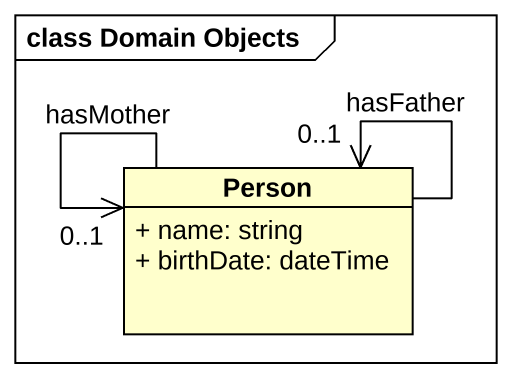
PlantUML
@startuml
mainframe class Domain Objects
hide circle
hide empty members
skinparam classAttributeIconSize 0
class "Person" as Person_ {
  + name: string
  + birthDate: dateTime
}
Person_ --> "0..1" Person_ : hasMother
Person_ --> "0..1" Person_ : hasFather
@enduml
